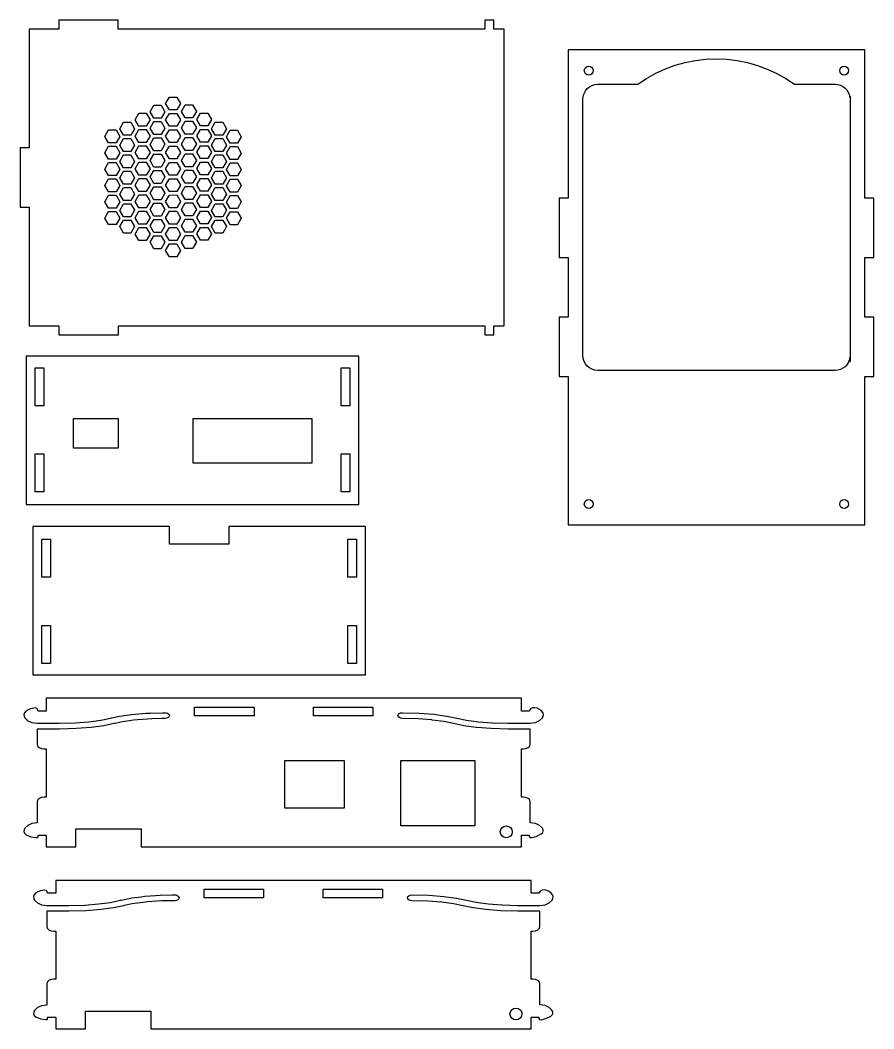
# Model space of a CAD drawing. Extents: x 3 to 290, y 79 to 419.
import ezdxf

# ---------------------------------------------------------------- set-up
doc = ezdxf.new("R2010")
doc.units = 0

msp = doc.modelspace()

# ---------------------------------------------------------------- linework, layer by layer
at = {"layer": 'Layer 1'}
for p, q in [((15.82084, 418.52765), (15.82084, 415.52731)), ((35.82066, 418.52765), (15.82084, 418.52765)), ((35.82066, 415.52731), (35.82066, 418.52765)), ((162.314227, 418.52765), (159.320611, 418.52765)), ((159.320611, 418.52765), (159.320611, 415.52731)), ((162.314227, 415.52731), (162.314227, 418.52765)), ((15.82084, 415.52731), (5.82042, 415.52731)), ((5.82042, 415.52731), (5.82042, 375.527689)), ((144.079164, 415.52731), (35.82066, 415.52731)), ((152.82075, 415.52731), (144.079164, 415.52731)), ((155.820566, 415.52731), (152.82075, 415.52731)), ((159.320611, 415.52731), (155.820566, 415.52731)), ((165.820473, 415.52731), (162.314227, 415.52731)), ((165.820473, 315.527734), (165.820473, 415.52731)), ((227.27333, 408.5502), (187.32487, 408.5502)), ((187.32487, 408.5502), (187.32487, 358.55015)), ((227.27333, 408.54969), (227.27333, 408.5502)), ((247.27366, 408.54969), (227.27333, 408.54969)), ((247.32486, 408.55817), (247.27366, 408.55769)), ((247.27366, 408.55769), (247.27366, 408.54969)), ((247.32486, 408.55017), (247.32486, 408.55817)), ((287.325, 408.55017), (247.32486, 408.55017)), ((287.325, 358.55012), (287.325, 408.55017)), ((223.412329, 403.324818), (226.801465, 404.282935)), ((226.801465, 404.282935), (230.260324, 404.973903)), ((230.260324, 404.973903), (233.77333, 405.39265)), ((233.77333, 405.39265), (237.32491, 405.53411)), ((237.32491, 405.53411), (240.854493, 405.381013)), ((237.32491, 405.53411), (237.32491, 405.53411)), ((240.854493, 405.381013), (244.345159, 404.954076)), ((244.345159, 404.954076), (247.781622, 404.258306)), ((192.8253, 401.54934), (192.943096, 402.133174)), ((192.943093, 400.965503), (192.8253, 401.54934)), ((193.264456, 400.488694), (192.943093, 400.965503)), ((192.943096, 402.133174), (193.26446, 402.60998)), ((193.26446, 402.60998), (193.741156, 402.931506)), ((193.741156, 402.931506), (194.32495, 403.0495)), ((194.32495, 403.0495), (194.899064, 402.935353)), ((194.32495, 403.0495), (194.32495, 403.0495)), ((194.899064, 402.935353), (195.385777, 402.610164)), ((195.385777, 402.610164), (195.710969, 402.123454)), ((195.710972, 400.975223), (195.38578, 400.48851)), ((195.710969, 402.123454), (195.82512, 401.54934)), ((195.82512, 401.54934), (195.710972, 400.975223)), ((216.905524, 400.62741), (220.10849, 402.10462)), ((220.10849, 402.10462), (223.412329, 403.324818)), ((247.781622, 404.258306), (251.148594, 403.298711)), ((251.148594, 403.298711), (254.430787, 402.080298)), ((254.430787, 402.080298), (257.612913, 400.608075)), ((278.82522, 401.54934), (278.943016, 402.133174)), ((278.943013, 400.965503), (278.82522, 401.54934)), ((279.264376, 400.488694), (278.943013, 400.965503)), ((278.943016, 402.133174), (279.26438, 402.60998)), ((279.26438, 402.60998), (279.741076, 402.931506)), ((279.741076, 402.931506), (280.32487, 403.0495)), ((280.32487, 403.0495), (280.898984, 402.935353)), ((280.32487, 403.0495), (280.32487, 403.0495)), ((280.898984, 402.935353), (281.385697, 402.610164)), ((281.385697, 402.610164), (281.710889, 402.123454)), ((281.710892, 400.975223), (281.3857, 400.48851)), ((281.710889, 402.123454), (281.82504, 401.54934)), ((281.82504, 401.54934), (281.710892, 400.975223)), ((193.741153, 400.167165), (193.264456, 400.488694)), ((194.32495, 400.04917), (193.741153, 400.167165)), ((194.899067, 400.163318), (194.32495, 400.04917)), ((195.38578, 400.48851), (194.899067, 400.163318)), ((210.86451, 396.92223), (213.819006, 398.898257)), ((213.819006, 398.898257), (216.905524, 400.62741)), ((257.612913, 400.608075), (260.679687, 398.88705)), ((260.679687, 398.88705), (263.61582, 396.92223)), ((279.741073, 400.167165), (279.264376, 400.488694)), ((280.32487, 400.04917), (279.741073, 400.167165)), ((280.898987, 400.163318), (280.32487, 400.04917)), ((281.3857, 400.48851), (280.898987, 400.163318)), ((192.716832, 393.871897), (193.176807, 394.721403)), ((193.176807, 394.721403), (193.786435, 395.460875)), ((193.786435, 395.460875), (194.525907, 396.070503)), ((194.525907, 396.070503), (195.375413, 396.530478)), ((195.375413, 396.530478), (196.315144, 396.820991)), ((196.315144, 396.820991), (197.32529, 396.92223)), ((197.32529, 396.92223), (210.86451, 396.92223)), ((263.61582, 396.92223), (277.32506, 396.92223)), ((277.32506, 396.92223), (278.25227, 396.836683)), ((278.25227, 396.836683), (279.120187, 396.590311)), ((279.120187, 396.590311), (279.91408, 396.198519)), ((279.91408, 396.198519), (280.619217, 395.676713)), ((280.619217, 395.676713), (281.220867, 395.040295)), ((281.220867, 395.040295), (281.704297, 394.304673)), ((281.704297, 394.304673), (282.054775, 393.485249)), ((51.82071, 390.477715), (53.06973, 392.642957)), ((53.06973, 392.642957), (55.56984, 392.643957)), ((55.56984, 392.643957), (56.82041, 390.479748)), ((192.32508, 391.92202), (192.426319, 392.932166)), ((192.32508, 360.53427), (192.32508, 391.92202)), ((192.426319, 392.932166), (192.716832, 393.871897)), ((282.054775, 393.485249), (282.25757, 392.59743)), ((282.25757, 392.59743), (282.25757, 392.87958)), ((282.25757, 392.87958), (282.32527, 392.87958)), ((282.32527, 392.87958), (282.32527, 391.92202)), ((282.32527, 391.92202), (282.32527, 305.54951)), ((46.57814, 387.707336), (47.82716, 389.873096)), ((47.82871, 385.542611), (46.57814, 387.707336)), ((47.82716, 389.873096), (50.32726, 389.874096)), ((50.32726, 389.874096), (51.57783, 387.70937)), ((51.57783, 387.70937), (50.32881, 385.543611)), ((53.0718, 388.312989), (51.82071, 390.477715)), ((55.57139, 388.313989), (53.0718, 388.312989)), ((56.82041, 390.479748), (55.57139, 388.313989)), ((57.15992, 387.791057), (58.40894, 389.956816)), ((58.41049, 385.626331), (57.15992, 387.791057)), ((58.40894, 389.956816), (60.90853, 389.957816)), ((60.90853, 389.957816), (62.15962, 387.79309)), ((62.15962, 387.79309), (60.9106, 385.627331)), ((36.34, 381.977417), (37.58902, 384.143176)), ((37.58902, 384.143176), (40.08913, 384.144176)), ((40.08913, 384.144176), (41.34022, 381.979451)), ((41.55881, 384.986054), (42.80783, 387.151297)), ((42.80938, 382.821329), (41.55881, 384.986054)), ((42.80783, 387.151297), (45.30793, 387.152297)), ((45.30793, 387.152297), (46.5585, 384.988088)), ((46.5585, 384.988088), (45.30948, 382.822329)), ((46.57814, 382.207377), (47.82716, 384.373136)), ((47.82716, 384.373136), (50.32726, 384.374136)), ((50.32881, 385.543611), (47.82871, 385.542611)), ((50.32726, 384.374136), (51.57783, 382.209411)), ((51.82071, 384.977755), (53.06973, 387.142998)), ((53.0718, 382.813029), (51.82071, 384.977755)), ((53.06973, 387.142998), (55.56984, 387.143997)), ((55.56984, 387.143997), (56.82041, 384.979788)), ((56.82041, 384.979788), (55.57139, 382.814029)), ((57.15992, 382.291096), (58.40894, 384.456856)), ((58.40894, 384.456856), (60.90853, 384.457856)), ((60.9106, 385.627331), (58.41049, 385.626331)), ((60.90853, 384.457856), (62.15962, 382.293131)), ((62.31361, 385.067188), (63.56263, 387.232948)), ((63.5647, 382.902979), (62.31361, 385.067188)), ((63.56263, 387.232948), (66.06274, 387.233947)), ((66.06274, 387.233947), (67.31382, 385.069221)), ((67.31382, 385.069221), (66.0648, 382.903979)), ((67.27558, 381.977417), (68.5246, 384.143176)), ((68.5246, 384.143176), (71.02471, 384.144176)), ((71.02471, 384.144176), (72.27528, 381.979451)), ((31.34548, 379.377025), (32.5945, 381.542268)), ((32.5945, 381.542268), (35.0946, 381.543785)), ((35.0946, 381.543785), (36.34517, 379.37906)), ((37.59109, 379.813208), (36.34, 381.977417)), ((41.34022, 381.979451), (40.0912, 379.814208)), ((41.55881, 379.485579), (42.80783, 381.651338)), ((42.80783, 381.651338), (45.30793, 381.652338)), ((45.30948, 382.822329), (42.80938, 382.821329)), ((45.30793, 381.652338), (46.5585, 379.488129)), ((47.82871, 380.042651), (46.57814, 382.207377)), ((51.57783, 382.209411), (50.32881, 380.043651)), ((51.82071, 379.477278), (53.06973, 381.643037)), ((53.06973, 381.643037), (55.56984, 381.644038)), ((55.57139, 382.814029), (53.0718, 382.813029)), ((55.56984, 381.644038), (56.82041, 379.479829)), ((58.41049, 380.126371), (57.15992, 382.291096)), ((62.15962, 382.293131), (60.9106, 380.127371)), ((62.31361, 379.567229), (63.56263, 381.732988)), ((63.56263, 381.732988), (66.06274, 381.733988)), ((66.0648, 382.903979), (63.5647, 382.902979)), ((66.06274, 381.733988), (67.31382, 379.569262)), ((68.52667, 379.813208), (67.27558, 381.977417)), ((72.27528, 381.979451), (71.02626, 379.814208)), ((72.28303, 379.284526), (73.53205, 381.450285)), ((73.53205, 381.450285), (76.032155, 381.451285)), ((76.032155, 381.451285), (77.282725, 379.28656)), ((32.59605, 377.2123), (31.34548, 379.377025)), ((35.09615, 377.2133), (32.59605, 377.2123)), ((36.34517, 379.37906), (35.09615, 377.2133)), ((36.34, 376.477466), (37.58902, 378.643225)), ((37.58902, 378.643225), (40.08913, 378.644225)), ((40.0912, 379.814208), (37.59109, 379.813208)), ((40.08913, 378.644225), (41.34022, 376.479499)), ((42.80938, 377.32137), (41.55881, 379.485579)), ((45.30948, 377.32237), (42.80938, 377.32137)), ((46.5585, 379.488129), (45.30948, 377.32237)), ((46.57814, 376.707426), (47.82716, 378.872668)), ((47.82716, 378.872668), (50.32726, 378.873668)), ((50.32881, 380.043651), (47.82871, 380.042651)), ((50.32726, 378.873668), (51.57783, 376.709459)), ((53.0718, 377.313069), (51.82071, 379.477278)), ((55.57139, 377.314069), (53.0718, 377.313069)), ((56.82041, 379.479829), (55.57139, 377.314069)), ((57.15992, 376.791139), (58.40894, 378.956381)), ((58.40894, 378.956381), (60.90853, 378.957898)), ((60.9106, 380.127371), (58.41049, 380.126371)), ((60.90853, 378.957898), (62.15962, 376.793172)), ((63.5647, 377.402503), (62.31361, 379.567229)), ((66.0648, 377.403503), (63.5647, 377.402503)), ((67.31382, 379.569262), (66.0648, 377.403503)), ((67.27558, 376.477466), (68.5246, 378.643225)), ((68.5246, 378.643225), (71.02471, 378.644225)), ((71.02626, 379.814208), (68.52667, 379.813208)), ((71.02471, 378.644225), (72.27528, 376.479499)), ((73.5336, 377.120317), (72.28303, 379.284526)), ((76.033705, 377.121317), (73.5336, 377.120317)), ((77.282725, 379.28656), (76.033705, 377.121317)), ((5.82042, 375.527689), (2.8206, 375.527689)), ((2.8206, 375.527689), (2.8206, 355.527359)), ((31.34548, 373.877075), (32.5945, 376.042317)), ((32.59605, 371.712349), (31.34548, 373.877075)), ((32.5945, 376.042317), (35.0946, 376.043317)), ((35.0946, 376.043317), (36.34517, 373.879108)), ((36.34517, 373.879108), (35.09615, 371.713349)), ((37.59109, 374.31274), (36.34, 376.477466)), ((40.0912, 374.31374), (37.59109, 374.31274)), ((41.34022, 376.479499), (40.0912, 374.31374)), ((41.55881, 373.985627), (42.80783, 376.151387)), ((42.80938, 371.821418), (41.55881, 373.985627)), ((42.80783, 376.151387), (45.30793, 376.152386)), ((45.30793, 376.152386), (46.5585, 373.98766)), ((46.5585, 373.98766), (45.30948, 371.822418)), ((47.82871, 374.5427), (46.57814, 376.707426)), ((50.32881, 374.5437), (47.82871, 374.5427)), ((51.57783, 376.709459), (50.32881, 374.5437)), ((51.82071, 373.977327), (53.06973, 376.143086)), ((53.0718, 371.813118), (51.82071, 373.977327)), ((53.06973, 376.143086), (55.56984, 376.144086)), ((55.56984, 376.144086), (56.82041, 373.97936)), ((56.82041, 373.97936), (55.57139, 371.814118)), ((58.41049, 374.626413), (57.15992, 376.791139)), ((60.9106, 374.627413), (58.41049, 374.626413)), ((62.15962, 376.793172), (60.9106, 374.627413)), ((62.31361, 374.067277), (63.56263, 376.233036)), ((63.5647, 371.902551), (62.31361, 374.067277)), ((63.56263, 376.233036), (66.06274, 376.234036)), ((66.06274, 376.234036), (67.31382, 374.06931)), ((67.31382, 374.06931), (66.0648, 371.903551)), ((68.52667, 374.31274), (67.27558, 376.477466)), ((71.02626, 374.31374), (68.52667, 374.31274)), ((72.27528, 376.479499), (71.02626, 374.31374)), ((72.28303, 373.784495), (73.53205, 375.950254)), ((73.5336, 371.619769), (72.28303, 373.784495)), ((73.53205, 375.950254), (76.032155, 375.951337)), ((76.032155, 375.951337), (77.282725, 373.786611)), ((77.282725, 373.786611), (76.033705, 371.621369)), ((31.34548, 368.377122), (32.5945, 370.542365)), ((32.5945, 370.542365), (35.0946, 370.543364)), ((35.09615, 371.713349), (32.59605, 371.712349)), ((35.0946, 370.543364), (36.34517, 368.379155)), ((36.34, 370.97751), (37.58902, 373.143269)), ((37.59109, 368.812784), (36.34, 370.97751)), ((37.58902, 373.143269), (40.08913, 373.144269)), ((40.08913, 373.144269), (41.34022, 370.979543)), ((41.34022, 370.979543), (40.0912, 368.813784)), ((41.55881, 368.485691), (42.80783, 370.65145)), ((42.80783, 370.65145), (45.30793, 370.652433)), ((45.30948, 371.822418), (42.80938, 371.821418)), ((45.30793, 370.652433), (46.5585, 368.487708)), ((46.57814, 371.207469), (47.82716, 373.372712)), ((47.82871, 369.042744), (46.57814, 371.207469)), ((47.82716, 373.372712), (50.32726, 373.373712)), ((50.32726, 373.373712), (51.57783, 371.209503)), ((51.57783, 371.209503), (50.32881, 369.043744)), ((51.82071, 368.47739), (53.06973, 370.64315)), ((53.06973, 370.64315), (55.56984, 370.644133)), ((55.57139, 371.814118), (53.0718, 371.813118)), ((55.56984, 370.644133), (56.82041, 368.479407)), ((57.15992, 371.29119), (58.40894, 373.456433)), ((58.41049, 369.126464), (57.15992, 371.29119)), ((58.40894, 373.456433), (60.90853, 373.457432)), ((60.90853, 373.457432), (62.15962, 371.293223)), ((62.15962, 371.293223), (60.9106, 369.127464)), ((62.31361, 368.56732), (63.56263, 370.732563)), ((63.56263, 370.732563), (66.06274, 370.733563)), ((66.0648, 371.903551), (63.5647, 371.902551)), ((66.06274, 370.733563), (67.31382, 368.569354)), ((67.27558, 370.97751), (68.5246, 373.143269)), ((68.52667, 368.812784), (67.27558, 370.97751)), ((68.5246, 373.143269), (71.02471, 373.144269)), ((71.02471, 373.144269), (72.27528, 370.979543)), ((72.27528, 370.979543), (71.02626, 368.813784)), ((72.28303, 368.284624), (73.53205, 370.450384)), ((73.53205, 370.450384), (76.032155, 370.451384)), ((76.033705, 371.621369), (73.5336, 371.619769)), ((76.032155, 370.451384), (77.282725, 368.286658)), ((32.59605, 366.212396), (31.34548, 368.377122)), ((36.34517, 368.379155), (35.09615, 366.213396)), ((36.34, 365.477565), (37.58902, 367.642808)), ((37.58902, 367.642808), (40.08913, 367.643809)), ((40.0912, 368.813784), (37.59109, 368.812784)), ((40.08913, 367.643809), (41.34022, 365.4796)), ((42.80938, 366.320965), (41.55881, 368.485691)), ((46.5585, 368.487708), (45.30948, 366.322465)), ((46.57814, 365.707009), (47.82716, 367.872768)), ((47.82716, 367.872768), (50.32726, 367.873769)), ((50.32881, 369.043744), (47.82871, 369.042744)), ((50.32726, 367.873769), (51.57783, 365.70956)), ((53.0718, 366.312665), (51.82071, 368.47739)), ((56.82041, 368.479407), (55.57139, 366.314165)), ((57.15992, 365.79072), (58.40894, 367.956479)), ((58.40894, 367.956479), (60.90853, 367.957479)), ((60.9106, 369.127464), (58.41049, 369.126464)), ((60.90853, 367.957479), (62.15962, 365.79327)), ((63.5647, 366.402595), (62.31361, 368.56732)), ((67.31382, 368.569354), (66.0648, 366.403595)), ((67.27558, 365.477565), (68.5246, 367.642808)), ((68.5246, 367.642808), (71.02471, 367.643809)), ((71.02626, 368.813784), (68.52667, 368.812784)), ((71.02471, 367.643809), (72.27528, 365.4796)), ((73.5336, 366.119899), (72.28303, 368.284624)), ((77.282725, 368.286658), (76.033705, 366.120899)), ((31.34548, 362.876662), (32.5945, 365.042421)), ((32.5945, 365.042421), (35.0946, 365.043421)), ((35.09615, 366.213396), (32.59605, 366.212396)), ((35.0946, 365.043421), (36.34517, 362.878696)), ((37.59109, 363.31284), (36.34, 365.477565)), ((41.34022, 365.4796), (40.0912, 363.31384)), ((41.55881, 362.985731), (42.80783, 365.15149)), ((42.80783, 365.15149), (45.30793, 365.15249)), ((45.30948, 366.322465), (42.80938, 366.320965)), ((45.30793, 365.15249), (46.5585, 362.987764)), ((47.82871, 363.5428), (46.57814, 365.707009)), ((50.32881, 363.5438), (47.82871, 363.5428)), ((51.57783, 365.70956), (50.32881, 363.5438)), ((51.82071, 362.977431), (53.06973, 365.14319)), ((53.06973, 365.14319), (55.56984, 365.14419)), ((55.57139, 366.314165), (53.0718, 366.312665)), ((55.56984, 365.14419), (56.82041, 362.979465)), ((58.41049, 363.626511), (57.15992, 365.79072)), ((60.9106, 363.627511), (58.41049, 363.626511)), ((62.15962, 365.79327), (60.9106, 363.627511)), ((62.31361, 363.067377), (63.56263, 365.232619)), ((63.56263, 365.232619), (66.06274, 365.23362)), ((66.0648, 366.403595), (63.5647, 366.402595)), ((66.06274, 365.23362), (67.31382, 363.069411)), ((68.52667, 363.31284), (67.27558, 365.477565)), ((72.27528, 365.4796), (71.02626, 363.31384)), ((72.28303, 362.784682), (73.53205, 364.949924)), ((73.53205, 364.949924), (76.032155, 364.951441)), ((76.033705, 366.120899), (73.5336, 366.119899)), ((76.032155, 364.951441), (77.282725, 362.786716)), ((32.59605, 360.712453), (31.34548, 362.876662)), ((35.09615, 360.713453), (32.59605, 360.712453)), ((36.34517, 362.878696), (35.09615, 360.713453)), ((36.34, 359.977615), (37.58902, 362.142857)), ((37.58902, 362.142857), (40.08913, 362.143857)), ((40.0912, 363.31384), (37.59109, 363.31284)), ((40.08913, 362.143857), (41.34022, 359.979648)), ((42.80938, 360.821005), (41.55881, 362.985731)), ((45.30948, 360.822005), (42.80938, 360.821005)), ((46.5585, 362.987764), (45.30948, 360.822005)), ((46.57814, 360.207058), (47.82716, 362.372817)), ((47.82871, 358.042849), (46.57814, 360.207058)), ((47.82716, 362.372817), (50.32726, 362.373817)), ((50.32726, 362.373817), (51.57783, 360.209091)), ((51.57783, 360.209091), (50.32881, 358.043849)), ((53.0718, 360.812705), (51.82071, 362.977431)), ((55.57139, 360.813705), (53.0718, 360.812705)), ((56.82041, 362.979465), (55.57139, 360.813705)), ((57.15992, 360.290778), (58.40894, 362.456537)), ((58.41049, 358.126569), (57.15992, 360.290778)), ((58.40894, 362.456537), (60.90853, 362.457537)), ((60.90853, 362.457537), (62.15962, 360.292811)), ((62.15962, 360.292811), (60.9106, 358.127569)), ((63.5647, 360.902651), (62.31361, 363.067377)), ((66.0648, 360.903651), (63.5647, 360.902651)), ((67.31382, 363.069411), (66.0648, 360.903651)), ((67.27558, 359.977615), (68.5246, 362.142857)), ((68.5246, 362.142857), (71.02471, 362.143857)), ((71.02626, 363.31384), (68.52667, 363.31284)), ((71.02471, 362.143857), (72.27528, 359.979648)), ((73.5336, 360.619956), (72.28303, 362.784682)), ((76.033705, 360.620956), (73.5336, 360.619956)), ((77.282725, 362.786716), (76.033705, 360.620956)), ((192.32508, 305.54951), (192.32508, 360.53427)), ((31.34548, 357.37671), (32.5945, 359.542469)), ((32.59605, 355.212501), (31.34548, 357.37671)), ((32.5945, 359.542469), (35.0946, 359.543469)), ((35.0946, 359.543469), (36.34517, 357.378743)), ((36.34517, 357.378743), (35.09615, 355.213501)), ((37.59109, 357.812889), (36.34, 359.977615)), ((40.0912, 357.813889), (37.59109, 357.812889)), ((41.34022, 359.979648), (40.0912, 357.813889)), ((41.55881, 357.485779), (42.80783, 359.651022)), ((42.80938, 355.321053), (41.55881, 357.485779)), ((42.80783, 359.651022), (45.30793, 359.652538)), ((45.30793, 359.652538), (46.5585, 357.487812)), ((46.5585, 357.487812), (45.30948, 355.322053)), ((46.57814, 354.707018), (47.82716, 356.872778)), ((47.82716, 356.872778), (50.32726, 356.873861)), ((50.32881, 358.043849), (47.82871, 358.042849)), ((50.32726, 356.873861), (51.57783, 354.709136)), ((51.82071, 357.477479), (53.06973, 359.642722)), ((53.0718, 355.312753), (51.82071, 357.477479)), ((53.06973, 359.642722), (55.56984, 359.644238)), ((55.56984, 359.644238), (56.82041, 357.479512)), ((56.82041, 357.479512), (55.57139, 355.313753)), ((57.15992, 354.790822), (58.40894, 356.956582)), ((58.40894, 356.956582), (60.90853, 356.957581)), ((60.9106, 358.127569), (58.41049, 358.126569)), ((60.90853, 356.957581), (62.15962, 354.792855)), ((62.31361, 357.566909), (63.56263, 359.732669)), ((63.5647, 355.4027), (62.31361, 357.566909)), ((63.56263, 359.732669), (66.06274, 359.733668)), ((66.06274, 359.733668), (67.31382, 357.569459)), ((67.31382, 357.569459), (66.0648, 355.4037)), ((68.52667, 357.812889), (67.27558, 359.977615)), ((71.02626, 357.813889), (68.52667, 357.812889)), ((72.27528, 359.979648), (71.02626, 357.813889)), ((72.28303, 357.284727), (73.53205, 359.449969)), ((73.5336, 355.120001), (72.28303, 357.284727)), ((73.53205, 359.449969), (76.032155, 359.450969)), ((76.032155, 359.450969), (77.282725, 357.28676)), ((77.282725, 357.28676), (76.033705, 355.121001)), ((187.32487, 358.55015), (184.32505, 358.55015)), ((184.32505, 358.55015), (184.32505, 338.54983)), ((290.32482, 358.55012), (287.325, 358.55012)), ((290.32482, 338.5498), (290.32482, 358.55012)), ((2.8206, 355.527359), (5.82042, 355.527359)), ((5.82042, 355.527359), (5.82042, 315.527734)), ((31.34548, 351.876767), (32.5945, 354.042527)), ((32.5945, 354.042527), (35.0946, 354.04351)), ((35.09615, 355.213501), (32.59605, 355.212501)), ((35.0946, 354.04351), (36.34517, 351.878784)), ((36.34, 354.477142), (37.58902, 356.642902)), ((37.59109, 352.312933), (36.34, 354.477142)), ((37.58902, 356.642902), (40.08913, 356.643901)), ((40.08913, 356.643901), (41.34022, 354.479692)), ((41.34022, 354.479692), (40.0912, 352.313933)), ((41.55881, 351.985819), (42.80783, 354.151061)), ((42.80783, 354.151061), (45.30793, 354.152062)), ((45.30948, 355.322053), (42.80938, 355.321053)), ((45.30793, 354.152062), (46.5585, 351.987853)), ((47.82871, 352.542293), (46.57814, 354.707018)), ((51.57783, 354.709136), (50.32881, 352.543893)), ((51.82071, 351.977519), (53.06973, 354.142762)), ((53.06973, 354.142762), (55.56984, 354.143762)), ((55.57139, 355.313753), (53.0718, 355.312753)), ((55.56984, 354.143762), (56.82041, 351.979553)), ((58.41049, 352.626613), (57.15992, 354.790822)), ((62.15962, 354.792855), (60.9106, 352.627613)), ((62.31361, 352.066953), (63.56263, 354.232712)), ((63.56263, 354.232712), (66.06274, 354.233712)), ((66.0648, 355.4037), (63.5647, 355.4027)), ((66.06274, 354.233712), (67.31382, 352.068987)), ((67.27558, 354.477142), (68.5246, 356.642902)), ((68.52667, 352.312933), (67.27558, 354.477142)), ((68.5246, 356.642902), (71.02471, 356.643901)), ((71.02471, 356.643901), (72.27528, 354.479692)), ((72.27528, 354.479692), (71.02626, 352.313933)), ((72.28303, 351.784251), (73.53205, 353.950011)), ((73.53205, 353.950011), (76.032155, 353.95101)), ((76.033705, 355.121001), (73.5336, 355.120001)), ((76.032155, 353.95101), (77.282725, 351.786801)), ((32.59605, 349.712042), (31.34548, 351.876767)), ((36.34517, 351.878784), (35.09615, 349.713542)), ((36.34, 348.977182), (37.58902, 351.142941)), ((37.58902, 351.142941), (40.08913, 351.143941)), ((40.0912, 352.313933), (37.59109, 352.312933)), ((40.08913, 351.143941), (41.34022, 348.979216)), ((42.80938, 349.821093), (41.55881, 351.985819)), ((46.5585, 351.987853), (45.30948, 349.822093)), ((46.57814, 349.207143), (47.82716, 351.372902)), ((47.82716, 351.372902), (50.32726, 351.373902)), ((50.32881, 352.543893), (47.82871, 352.542293)), ((50.32726, 351.373902), (51.57783, 349.209176)), ((53.0718, 349.812794), (51.82071, 351.977519)), ((56.82041, 351.979553), (55.57139, 349.813794)), ((57.15992, 349.290863), (58.40894, 351.456622)), ((58.40894, 351.456622), (60.90853, 351.457622)), ((60.9106, 352.627613), (58.41049, 352.626613)), ((60.90853, 351.457622), (62.15962, 349.292897)), ((63.5647, 349.902744), (62.31361, 352.066953)), ((67.31382, 352.068987), (66.0648, 349.903744)), ((67.27558, 348.977182), (68.5246, 351.142941)), ((68.5246, 351.142941), (71.02471, 351.143941)), ((71.02626, 352.313933), (68.52667, 352.312933)), ((71.02471, 351.143941), (72.27528, 348.979216)), ((73.5336, 349.620042), (72.28303, 351.784251)), ((77.282725, 351.786801), (76.033705, 349.621042)), ((35.09615, 349.713542), (32.59605, 349.712042)), ((37.59109, 346.812973), (36.34, 348.977182)), ((40.0912, 346.813973), (37.59109, 346.812973)), ((41.34022, 348.979216), (40.0912, 346.813973)), ((41.55881, 346.485344), (42.80783, 348.651103)), ((42.80783, 348.651103), (45.30793, 348.652103)), ((45.30948, 349.822093), (42.80938, 349.821093)), ((45.30793, 348.652103), (46.5585, 346.487894)), ((47.82871, 347.042417), (46.57814, 349.207143)), ((50.32881, 347.043417), (47.82871, 347.042417)), ((51.57783, 349.209176), (50.32881, 347.043417)), ((51.82071, 346.477043), (53.06973, 348.642802)), ((53.06973, 348.642802), (55.56984, 348.643803)), ((55.57139, 349.813794), (53.0718, 349.812794)), ((55.56984, 348.643803), (56.82041, 346.479594)), ((58.41049, 347.126137), (57.15992, 349.290863)), ((60.9106, 347.127137), (58.41049, 347.126137)), ((62.15962, 349.292897), (60.9106, 347.127137)), ((62.31361, 346.56691), (63.56263, 348.732669)), ((63.5647, 344.402184), (62.31361, 346.56691)), ((63.56263, 348.732669), (66.06274, 348.733753)), ((66.0648, 349.903744), (63.5647, 349.902744)), ((66.06274, 348.733753), (67.31382, 346.569027)), ((67.31382, 346.569027), (66.0648, 344.403784)), ((68.52667, 346.812973), (67.27558, 348.977182)), ((71.02626, 346.813973), (68.52667, 346.812973)), ((72.27528, 348.979216), (71.02626, 346.813973)), ((76.033705, 349.621042), (73.5336, 349.620042)), ((42.80938, 344.321135), (41.55881, 346.485344)), ((45.30948, 344.322135), (42.80938, 344.321135)), ((46.5585, 346.487894), (45.30948, 344.322135)), ((46.57814, 343.707183), (47.82716, 345.872426)), ((47.82871, 341.542457), (46.57814, 343.707183)), ((47.82716, 345.872426), (50.32726, 345.873942)), ((50.32726, 345.873942), (51.57783, 343.709216)), ((51.57783, 343.709216), (50.32881, 341.543457)), ((53.0718, 344.312834), (51.82071, 346.477043)), ((51.82071, 340.977117), (53.06973, 343.142876)), ((53.06973, 343.142876), (55.56984, 343.143876)), ((55.57139, 344.313834), (53.0718, 344.312834)), ((55.56984, 343.143876), (56.82041, 340.97915)), ((56.82041, 346.479594), (55.57139, 344.313834)), ((57.15992, 343.790903), (58.40894, 345.956662)), ((58.41049, 341.626177), (57.15992, 343.790903)), ((58.40894, 345.956662), (60.90853, 345.957662)), ((60.90853, 345.957662), (62.15962, 343.792936)), ((62.15962, 343.792936), (60.9106, 341.627177)), ((66.0648, 344.403784), (63.5647, 344.402184)), ((50.32881, 341.543457), (47.82871, 341.542457)), ((53.0718, 338.812908), (51.82071, 340.977117)), ((56.82041, 340.97915), (55.57139, 338.813908)), ((60.9106, 341.627177), (58.41049, 341.626177)), ((55.57139, 338.813908), (53.0718, 338.812908)), ((184.32505, 338.54983), (187.32487, 338.54983)), ((187.32487, 338.54983), (187.32487, 318.55001)), ((287.325, 318.54998), (287.325, 338.5498)), ((287.325, 338.5498), (290.32482, 338.5498)), ((187.32487, 318.55001), (184.32505, 318.55001)), ((184.32505, 318.55001), (184.32505, 298.5502)), ((290.32482, 318.54998), (287.325, 318.54998)), ((290.32482, 298.55017), (290.32482, 318.54998)), ((5.82042, 315.527734), (15.88337, 315.527734)), ((15.88337, 315.527734), (15.88337, 312.5274)), ((35.88318, 312.5274), (35.88318, 315.527734)), ((35.88318, 315.527734), (142.874587, 315.527734)), ((142.874587, 315.527734), (152.82075, 315.527734)), ((152.82075, 315.527734), (155.820566, 315.527734)), ((155.820566, 315.527734), (158.402838, 315.527734)), ((158.402838, 315.527734), (159.320611, 315.527734)), ((159.320611, 315.527734), (159.320611, 312.5274)), ((162.314227, 312.5274), (162.314227, 315.527734)), ((162.314227, 315.527734), (165.820473, 315.527734)), ((15.88337, 312.5274), (35.88318, 312.5274)), ((159.320611, 312.5274), (162.314227, 312.5274)), ((4.844994, 305.371388), (4.844994, 255.371338)), ((7.844893, 305.371388), (4.844994, 305.371388)), ((113.845139, 305.371388), (7.844893, 305.371388)), ((116.844959, 305.371388), (113.845139, 305.371388)), ((116.844959, 255.371338), (116.844959, 305.371388)), ((192.426319, 304.539364), (192.32508, 305.54951)), ((192.716832, 303.599633), (192.426319, 304.539364)), ((193.176807, 302.750127), (192.716832, 303.599633)), ((193.786435, 302.010655), (193.176807, 302.750127)), ((281.220867, 302.431235), (280.619217, 301.794818)), ((281.704297, 303.166857), (281.220867, 302.431235)), ((282.054775, 303.986281), (281.704297, 303.166857)), ((282.25757, 304.8741), (282.054775, 303.986281)), ((282.25757, 303.37393), (282.25757, 304.8741)), ((282.32527, 304.04935), (282.25757, 303.37393)), ((282.32527, 305.54951), (282.32527, 304.04935)), ((7.844844, 301.471367), (10.751093, 301.476535)), ((7.844844, 290.37127), (7.844844, 301.471367)), ((10.751093, 301.476535), (10.750093, 288.674732)), ((110.942947, 301.470334), (113.845057, 301.471335)), ((110.942947, 290.368203), (110.942947, 301.470334)), ((113.845057, 301.471335), (113.845057, 288.671632)), ((194.525907, 301.401027), (193.786435, 302.010655)), ((195.375413, 300.941052), (194.525907, 301.401027)), ((196.315144, 300.650539), (195.375413, 300.941052)), ((197.32529, 300.5493), (196.315144, 300.650539)), ((277.32506, 300.5493), (197.32529, 300.5493)), ((278.25227, 300.634847), (277.32506, 300.5493)), ((279.120187, 300.881219), (278.25227, 300.634847)), ((279.91408, 301.273011), (279.120187, 300.881219)), ((280.619217, 301.794818), (279.91408, 301.273011)), ((184.32505, 298.5502), (187.32487, 298.5502)), ((187.32487, 298.5502), (187.32487, 248.55015)), ((287.325, 248.55012), (287.325, 298.55017)), ((287.325, 298.55017), (290.32482, 298.55017)), ((7.844844, 288.671632), (7.844844, 290.37127)), ((110.940847, 288.670632), (110.942947, 290.368203)), ((7.844844, 288.589982), (7.844844, 288.671632)), ((7.845361, 288.589982), (7.844844, 288.589982)), ((10.750093, 288.674732), (7.845361, 288.671632)), ((7.845361, 288.671632), (7.845361, 288.589982)), ((113.845057, 288.671632), (110.940847, 288.670632)), ((20.810428, 284.371636), (35.810546, 284.371636)), ((20.810428, 274.371729), (20.810428, 284.371636)), ((35.810546, 284.371636), (35.810546, 282.371241)), ((35.810546, 282.371241), (35.844653, 282.371241)), ((35.844653, 282.239466), (35.810546, 282.239466)), ((35.810546, 282.239466), (35.810546, 274.371729)), ((35.844653, 282.371241), (35.844653, 282.239466)), ((61.075671, 284.371636), (63.800569, 284.371636)), ((61.075671, 269.371518), (61.075671, 284.371636)), ((63.800569, 284.371636), (82.942036, 284.371636)), ((82.942036, 284.371636), (101.075813, 284.371636)), ((101.075813, 284.371636), (101.075813, 269.371518)), ((7.844811, 272.488123), (7.845328, 272.488123)), ((7.844811, 272.471588), (7.844811, 272.488123)), ((7.844811, 270.371458), (7.844811, 272.471588)), ((7.845328, 272.488123), (7.845328, 272.471583)), ((7.845328, 272.471583), (10.747476, 272.471583)), ((10.747476, 272.471583), (10.747476, 259.674435)), ((35.810546, 274.371729), (20.810428, 274.371729)), ((110.941357, 270.365772), (110.943457, 272.470553)), ((110.943457, 272.470553), (113.845057, 272.471587)), ((113.845057, 272.471587), (113.845057, 259.671334)), ((7.844811, 259.671335), (7.844811, 270.371458)), ((63.800569, 269.371518), (61.075671, 269.371518)), ((82.942036, 269.371518), (63.800569, 269.371518)), ((101.075813, 269.371518), (82.942036, 269.371518)), ((110.941877, 259.671334), (110.941357, 270.365772)), ((10.747476, 259.674435), (7.844811, 259.671335)), ((113.845057, 259.671334), (110.941877, 259.671334)), ((4.844994, 255.371338), (7.844811, 255.371338)), ((7.844811, 255.371338), (50.839603, 255.371338)), ((50.839603, 255.371338), (50.844803, 255.371338)), ((50.844803, 255.371338), (70.839965, 255.371338)), ((70.839965, 255.371338), (70.839965, 255.451438)), ((70.839965, 255.451438), (70.844665, 255.451438)), ((70.844665, 255.451438), (70.844665, 255.371338)), ((70.844665, 255.371338), (113.845139, 255.371338)), ((113.845139, 255.371338), (116.844959, 255.371338)), ((192.8253, 255.54946), (192.943093, 256.133297)), ((192.943096, 254.965626), (192.8253, 255.54946)), ((192.943093, 256.133297), (193.264456, 256.610106)), ((193.26446, 254.48882), (192.943096, 254.965626)), ((193.264456, 256.610106), (193.741153, 256.931635)), ((193.741153, 256.931635), (194.32495, 257.04963)), ((194.32495, 257.04963), (194.899067, 256.935482)), ((194.32495, 257.04963), (194.32495, 257.04963)), ((194.899067, 256.935482), (195.38578, 256.61029)), ((195.710969, 254.975346), (195.385777, 254.488636)), ((195.38578, 256.61029), (195.710972, 256.123577)), ((195.82512, 255.54946), (195.710969, 254.975346)), ((195.710972, 256.123577), (195.82512, 255.54946)), ((278.82522, 255.54946), (278.943013, 256.133297)), ((278.943016, 254.965626), (278.82522, 255.54946)), ((278.943013, 256.133297), (279.264376, 256.610106)), ((279.26438, 254.48882), (278.943016, 254.965626)), ((279.264376, 256.610106), (279.741073, 256.931635)), ((279.741073, 256.931635), (280.32487, 257.04963)), ((280.32487, 257.04963), (280.898987, 256.935482)), ((280.32487, 257.04963), (280.32487, 257.04963)), ((280.898987, 256.935482), (281.3857, 256.61029)), ((281.710889, 254.975346), (281.385697, 254.488636)), ((281.3857, 256.61029), (281.710892, 256.123577)), ((281.82504, 255.54946), (281.710889, 254.975346)), ((281.710892, 256.123577), (281.82504, 255.54946)), ((193.741156, 254.167294), (193.26446, 254.48882)), ((194.32495, 254.0493), (193.741156, 254.167294)), ((194.899064, 254.163447), (194.32495, 254.0493)), ((195.385777, 254.488636), (194.899064, 254.163447)), ((279.741076, 254.167294), (279.26438, 254.48882)), ((280.32487, 254.0493), (279.741076, 254.167294)), ((280.898984, 254.163447), (280.32487, 254.0493)), ((281.385697, 254.488636), (280.898984, 254.163447)), ((187.32487, 248.55015), (227.32501, 248.55015)), ((227.32501, 248.55015), (227.32501, 248.54963)), ((227.32501, 248.54963), (247.27366, 248.54963)), ((247.27366, 248.54963), (247.27366, 248.54912)), ((247.27366, 248.54912), (247.32486, 248.54512)), ((247.32486, 248.54512), (247.32486, 248.55012)), ((247.32486, 248.55012), (287.325, 248.55012)), ((7.09488, 247.987327), (7.09488, 197.987278)), ((10.0948, 247.987327), (7.09488, 247.987327)), ((18.56301, 247.987327), (10.0948, 247.987327)), ((53.09166, 247.987327), (18.56301, 247.987327)), ((53.09166, 241.987176), (53.09166, 247.987327)), ((73.09499, 247.987327), (73.09199, 247.987327)), ((73.09199, 247.987327), (73.09199, 241.987176)), ((104.81088, 247.987327), (73.09499, 247.987327)), ((116.09495, 247.987327), (104.81088, 247.987327)), ((119.09476, 247.987327), (116.09495, 247.987327)), ((119.09476, 197.987278), (119.09476, 247.987327)), ((10.09464, 230.88698), (10.0947, 243.687331)), ((10.0947, 243.687331), (12.99684, 243.688331)), ((12.99684, 243.688331), (12.99685, 232.988209)), ((73.09199, 241.987176), (53.09166, 241.987176)), ((113.18969, 243.687331), (116.09495, 243.687331)), ((113.18969, 230.889179), (113.18969, 243.687331)), ((116.09495, 243.687331), (116.09495, 232.987209)), ((12.99685, 232.988209), (12.99685, 230.891179)), ((116.09495, 232.987209), (116.09495, 230.887079)), ((12.99833, 230.88908), (10.09464, 230.88698)), ((12.99685, 230.891179), (12.99785, 230.889079)), ((12.99733, 230.889079), (12.99833, 230.88908)), ((12.99785, 230.889079), (12.99733, 230.889079)), ((116.09443, 230.887079), (113.18969, 230.889179)), ((116.09443, 230.857109), (116.09443, 230.887079)), ((116.09495, 230.857109), (116.09443, 230.857109)), ((116.09495, 230.887079), (116.09495, 230.857109)), ((10.09529, 201.887193), (10.09529, 214.687034)), ((10.09529, 214.687034), (13.00415, 214.687034)), ((12.99168, 214.684951), (12.98768, 214.686951)), ((12.98768, 214.686951), (13.00008, 212.983179)), ((12.99116, 214.689051), (12.99168, 214.684951)), ((13.00415, 214.687034), (12.99116, 214.689051)), ((113.18969, 201.889416), (113.19069, 214.683966)), ((113.19069, 214.683966), (116.09439, 214.687066)), ((116.09439, 214.687066), (116.09443, 214.690651)), ((116.09443, 214.690651), (116.09495, 214.690651)), ((116.09495, 214.690651), (116.09495, 214.687051)), ((116.09495, 214.687051), (116.09495, 212.987413)), ((13.00008, 212.983179), (13.00208, 201.884293)), ((116.09495, 212.987413), (116.09495, 201.887316)), ((13.00208, 201.884293), (10.09529, 201.887193)), ((116.09495, 201.887316), (113.18969, 201.889416)), ((7.09488, 197.987278), (10.0947, 197.987278)), ((10.0947, 197.987278), (116.09495, 197.987278)), ((116.09495, 197.987278), (119.09476, 197.987278)), ((7.882725, 186.865102), (6.298504, 186.593909)), ((8.441074, 186.74049), (7.882725, 186.865102)), ((11.543787, 190.14014), (11.543787, 185.822057)), ((30.699665, 190.139626), (11.543787, 190.14014)), ((36.34428, 190.139626), (30.699665, 190.139626)), ((146.822247, 190.139626), (36.34428, 190.139626)), ((61.566547, 187.140322), (81.575657, 187.140322)), ((61.568548, 184.241806), (61.566547, 187.140322)), ((81.575657, 187.140322), (81.577658, 184.251095)), ((101.583857, 184.236043), (101.585277, 187.140322)), ((101.585277, 187.140322), (121.593867, 187.140322)), ((121.593867, 187.140322), (121.589865, 184.235592)), ((152.46169, 190.139626), (146.822247, 190.139626)), ((171.62279, 190.139626), (152.46169, 190.139626)), ((171.62279, 185.822061), (171.62279, 190.139626)), ((175.334607, 186.891019), (174.66955, 186.553255)), ((176.126875, 186.940818), (175.334607, 186.891019)), ((176.962694, 186.754372), (176.126875, 186.940818)), ((4.257818, 185.260704), (4.06828, 184.669161)), ((4.06828, 184.669161), (4.158705, 184.073952)), ((4.158705, 184.073952), (4.41805, 183.519579)), ((4.759565, 185.795327), (4.257818, 185.260704)), ((4.41805, 183.519579), (5.371906, 182.580838)), ((5.473226, 186.248053), (4.759565, 185.795327)), ((6.298504, 186.593909), (5.473226, 186.248053)), ((8.709854, 186.409104), (8.441074, 186.74049)), ((8.829739, 185.823094), (8.709854, 186.409104)), ((11.543267, 185.810693), (8.829739, 185.823094)), ((11.543787, 185.822057), (11.543267, 185.822057)), ((11.543267, 185.822057), (11.543267, 185.810693)), ((33.271648, 183.421759), (33.609093, 183.499788)), ((33.609093, 183.499788), (36.281281, 184.058412)), ((36.281281, 184.058412), (37.203195, 184.213955)), ((37.203195, 184.213955), (40.348732, 184.647006)), ((40.348732, 184.647006), (41.597236, 184.780331)), ((41.597236, 184.780331), (45.162395, 185.063002)), ((45.162395, 185.063002), (46.76178, 185.146199)), ((46.76178, 185.146199), (50.752745, 185.24852)), ((50.752745, 185.24852), (51.609539, 185.259884)), ((51.609539, 185.259884), (51.822447, 185.245408)), ((51.822447, 185.245408), (51.989364, 185.223176)), ((51.989364, 185.223176), (52.430166, 185.094501)), ((52.663624, 183.585072), (52.197832, 183.380024)), ((52.430166, 185.094501), (52.447174, 185.086745)), ((52.447174, 185.086745), (52.838364, 184.826296)), ((52.710645, 183.622817), (52.663624, 183.585072)), ((52.93854, 183.847095), (52.710645, 183.622817)), ((52.838364, 184.826296), (52.840365, 184.826296)), ((52.840365, 184.826296), (52.840875, 184.825845)), ((52.840875, 184.825845), (53.04759, 184.50855)), ((53.02538, 183.999021), (52.93854, 183.847095)), ((53.075503, 184.162321), (53.02538, 183.999021)), ((53.04759, 184.50855), (53.0688, 184.438787)), ((53.0688, 184.438787), (53.093111, 184.276525)), ((53.093111, 184.276525), (53.075503, 184.162321)), ((81.577658, 184.251095), (61.568548, 184.241806)), ((121.589865, 184.235592), (101.583857, 184.236043)), ((130.046373, 184.28595), (130.162741, 184.668769)), ((130.299687, 183.735446), (130.046373, 184.28595)), ((130.162741, 184.668769), (130.48028, 184.981539)), ((130.95226, 183.379032), (130.299687, 183.735446)), ((130.48028, 184.981539), (130.951644, 185.192495)), ((130.951644, 185.192495), (131.529485, 185.269873)), ((131.529485, 185.269873), (137.214938, 185.123416)), ((137.214938, 185.123416), (142.225463, 184.726234)), ((142.225463, 184.726234), (146.448465, 184.144873)), ((146.448465, 184.144873), (146.497588, 184.136621)), ((146.497588, 184.136621), (149.863785, 183.43279)), ((174.195753, 185.822061), (171.62279, 185.822061)), ((174.215362, 185.875806), (174.195753, 185.822061)), ((174.66955, 186.553255), (174.215362, 185.875806)), ((177.758404, 186.3834), (176.962694, 186.754372)), ((178.430348, 185.879623), (177.758404, 186.3834)), ((177.764668, 182.592207), (178.718524, 183.530948)), ((178.894864, 185.29476), (178.430348, 185.879623)), ((178.718524, 183.530948), (178.977868, 184.085321)), ((179.068293, 184.68053), (178.894864, 185.29476)), ((178.977868, 184.085321), (179.068293, 184.68053)), ((5.371906, 182.580838), (6.786671, 181.947933)), ((6.786671, 181.947933), (8.519167, 181.715855)), ((8.519167, 181.715855), (15.997255, 181.715404)), ((15.997255, 181.715404), (21.295553, 181.844389)), ((21.295553, 181.844389), (25.98562, 182.20156)), ((26.715612, 180.30369), (21.705218, 179.906422)), ((25.98562, 182.20156), (30.000102, 182.742242)), ((30.96261, 180.88863), (26.715612, 180.30369)), ((30.000102, 182.742242), (33.271648, 183.421759)), ((34.357767, 181.598101), (30.96261, 180.88863)), ((34.64664, 181.658042), (34.357767, 181.598101)), ((37.258361, 182.20013), (34.64664, 181.658042)), ((38.119296, 182.343271), (37.258361, 182.20013)), ((41.037458, 182.73653), (38.119296, 182.343271)), ((42.343329, 182.871406), (41.037458, 182.73653)), ((45.56535, 183.116869), (42.343329, 182.871406)), ((47.164735, 183.195417), (45.56535, 183.116869)), ((50.679762, 183.281202), (47.164735, 183.195417)), ((51.630609, 183.304471), (50.679762, 183.281202)), ((52.197832, 183.380024), (51.630609, 183.304471)), ((131.529485, 183.302031), (130.95226, 183.379032)), ((131.532487, 183.302031), (131.529485, 183.302031)), ((136.817838, 183.173253), (131.532487, 183.302031)), ((141.497759, 182.81731), (136.817838, 183.173253)), ((141.514266, 182.815957), (141.497759, 182.81731)), ((141.541179, 182.8128), (141.514266, 182.815957)), ((145.528532, 182.275362), (141.541179, 182.8128)), ((145.531533, 182.274911), (145.528532, 182.275362)), ((145.534535, 182.27446), (145.531533, 182.274911)), ((148.793253, 181.598016), (145.534535, 182.27446)), ((148.799256, 181.596663), (148.793253, 181.598016)), ((148.802257, 181.596212), (148.799256, 181.596663)), ((152.194297, 180.887213), (148.802257, 181.596212)), ((149.863785, 183.43279), (149.867787, 183.432339)), ((149.867787, 183.432339), (153.13632, 182.75331)), ((152.197298, 180.886762), (152.194297, 180.887213)), ((152.2003, 180.886762), (152.197298, 180.886762)), ((156.436217, 180.303336), (152.2003, 180.886762)), ((153.13632, 182.75331), (153.139321, 182.752859)), ((153.139321, 182.752859), (153.142323, 182.752408)), ((153.142323, 182.752408), (157.145183, 182.21291)), ((156.44222, 180.302885), (156.436217, 180.303336)), ((156.460829, 180.301532), (156.44222, 180.302885)), ((161.430033, 179.90724), (156.460829, 180.301532)), ((157.145183, 182.21291), (157.151186, 182.212459)), ((157.151186, 182.212459), (157.171395, 182.211557)), ((157.171395, 182.211557), (161.819172, 181.857571)), ((161.819172, 181.857571), (161.874998, 181.854866)), ((161.874998, 181.854866), (167.103102, 181.727223)), ((167.103102, 181.727223), (167.14242, 181.726321)), ((167.14242, 181.726321), (171.617077, 181.726772)), ((171.617077, 181.726772), (171.617077, 181.727223)), ((171.617077, 181.727223), (174.617407, 181.727223)), ((174.617407, 181.727223), (176.349903, 181.959301)), ((176.349903, 181.959301), (177.764668, 182.592207)), ((11.543147, 179.748063), (8.520077, 179.748063)), ((8.520077, 179.748063), (8.520077, 174.626934)), ((16.019875, 179.759968), (11.543147, 179.759968)), ((11.543147, 179.759968), (11.543147, 179.748063)), ((21.705218, 179.906422), (16.019875, 179.759968)), ((161.486359, 179.904084), (161.430033, 179.90724)), ((167.138718, 179.758872), (161.486359, 179.904084)), ((167.141719, 179.758872), (167.138718, 179.758872)), ((171.617417, 179.758872), (167.141719, 179.758872)), ((174.617747, 179.758872), (171.617417, 179.758872)), ((174.617747, 174.63929), (174.617747, 179.758872)), ((8.520077, 174.626934), (8.70649, 174.013708)), ((8.70649, 174.013708), (9.214969, 173.512872)), ((9.214969, 173.512872), (9.969378, 173.175164)), ((173.168016, 173.187524), (173.9226, 173.525232)), ((173.9226, 173.525232), (174.431255, 174.026067)), ((174.431255, 174.026067), (174.617747, 174.63929)), ((9.969378, 173.175164), (10.893578, 173.051319)), ((10.893578, 173.051319), (11.568989, 173.051319)), ((11.568989, 173.051319), (11.568989, 156.838882)), ((171.62362, 156.838837), (171.62362, 173.06368)), ((171.62362, 173.06368), (172.243735, 173.06368)), ((172.243735, 173.06368), (173.168016, 173.187524)), ((91.995178, 169.154351), (111.994974, 169.154351)), ((91.995178, 153.1543), (91.995178, 169.154351)), ((111.994974, 169.154351), (111.994974, 153.1543)), ((130.978822, 169.154351), (155.978837, 169.154351)), ((130.978822, 147.154154), (130.978822, 169.154351)), ((155.978837, 169.154351), (155.978837, 147.154154)), ((9.215484, 156.36524), (8.707008, 155.864381)), ((9.96989, 156.703064), (9.215484, 156.36524)), ((10.894089, 156.826977), (9.96989, 156.703064)), ((11.544178, 156.826977), (10.894089, 156.826977)), ((11.568989, 156.838882), (11.544178, 156.838882)), ((11.544178, 156.838882), (11.544178, 156.826977)), ((172.243735, 156.838837), (171.62362, 156.838837)), ((173.168016, 156.714924), (172.243735, 156.838837)), ((173.9226, 156.3771), (173.168016, 156.714924)), ((174.431255, 155.876241), (173.9226, 156.3771)), ((8.707008, 155.864381), (8.520597, 155.251362)), ((8.520597, 155.251362), (8.520597, 148.162392)), ((111.994974, 153.1543), (91.995178, 153.1543)), ((174.617747, 155.263222), (174.431255, 155.876241)), ((174.617747, 148.174252), (174.617747, 155.263222)), ((4.419354, 146.358194), (4.160099, 145.803774)), ((5.372999, 147.297117), (4.419354, 146.358194)), ((6.787722, 147.930221), (5.372999, 147.297117)), ((8.520597, 148.162392), (6.787722, 147.930221)), ((21.548217, 140.140083), (21.548217, 146.140233)), ((21.548217, 146.140233), (43.558237, 146.140233)), ((43.558237, 146.140233), (43.558237, 140.14011)), ((155.978837, 147.154154), (130.978822, 147.154154)), ((164.680579, 145.919943), (165.109137, 146.55578)), ((165.109137, 146.55578), (165.744863, 146.984503)), ((165.744863, 146.984503), (166.523405, 147.141748)), ((166.523405, 147.141748), (167.302119, 146.984654)), ((166.523405, 147.141748), (166.523405, 147.141748)), ((167.302119, 146.984654), (167.938017, 146.555964)), ((167.938017, 146.555964), (168.366709, 145.920069)), ((176.346968, 147.941414), (174.617747, 148.174252)), ((177.750776, 147.315466), (176.346968, 147.941414)), ((178.686322, 146.405261), (177.750776, 147.315466)), ((178.933857, 145.877578), (178.686322, 146.405261)), ((4.160099, 145.803774), (4.069711, 145.208567)), ((4.069711, 145.208567), (4.274282, 144.642078)), ((4.274282, 144.642078), (4.813608, 144.167747)), ((4.813608, 144.167747), (6.45018, 143.506318)), ((6.45018, 143.506318), (8.086753, 143.245782)), ((8.086753, 143.245782), (8.626078, 143.27257)), ((8.626078, 143.27257), (8.83065, 143.407646)), ((8.83065, 144.066521), (11.544178, 144.066972)), ((8.83065, 143.407646), (8.83065, 144.066521)), ((11.544178, 144.066972), (11.544178, 140.140083)), ((164.523536, 145.141357), (164.680579, 145.919943)), ((164.680725, 144.362936), (164.523536, 145.141357)), ((165.109318, 143.727266), (164.680725, 144.362936)), ((165.744987, 143.298672), (165.109318, 143.727266)), ((166.523405, 143.141479), (165.744987, 143.298672)), ((167.301994, 143.298524), (166.523405, 143.141479)), ((167.937833, 143.727084), (167.301994, 143.298524)), ((168.366558, 144.362811), (167.937833, 143.727084)), ((168.523805, 145.141357), (168.366558, 144.362811)), ((168.366709, 145.920069), (168.523805, 145.141357)), ((171.617667, 140.14011), (171.617667, 144.078886)), ((171.617667, 144.078886), (174.270217, 144.070634)), ((174.270217, 144.070634), (174.262213, 143.568853)), ((174.262213, 143.568853), (174.46578, 143.263326)), ((174.46578, 143.263326), (175.001427, 143.201623)), ((175.001427, 143.201623), (176.627661, 143.621685)), ((176.627661, 143.621685), (178.258307, 144.45303)), ((178.258307, 144.45303), (178.799469, 144.905431)), ((178.799469, 144.905431), (179.010757, 145.31965)), ((179.010757, 145.31965), (178.933857, 145.877578)), ((11.544178, 140.140083), (16.648264, 140.140083)), ((16.648264, 140.140083), (19.548338, 140.140083)), ((19.548338, 140.140083), (21.548217, 140.140083)), ((43.558237, 140.14011), (163.614027, 140.14011)), ((163.614027, 140.14011), (166.513591, 140.14011)), ((166.513591, 140.14011), (171.617667, 140.14011)), ((14.79041, 128.795992), (14.79041, 124.477914)), ((33.946138, 128.79505), (14.79041, 128.795992)), ((39.590753, 128.79505), (33.946138, 128.79505)), ((150.06872, 128.79505), (39.590753, 128.79505)), ((64.81317, 125.796179), (84.82228, 125.796179)), ((64.815171, 122.897658), (64.81317, 125.796179)), ((84.82228, 125.796179), (84.824281, 122.906948)), ((104.830479, 122.891895), (104.8319, 125.796179)), ((104.8319, 125.796179), (124.84049, 125.796179)), ((124.84049, 125.796179), (124.836488, 122.891444)), ((155.708162, 128.79505), (150.06872, 128.79505)), ((174.869263, 128.79505), (155.708162, 128.79505)), ((174.869263, 124.47749), (174.869263, 128.79505)), ((7.504431, 123.916557), (7.314893, 123.325014)), ((7.314893, 123.325014), (7.405319, 122.729805)), ((7.405319, 122.729805), (7.664664, 122.175431)), ((8.006179, 124.45118), (7.504431, 123.916557)), ((8.719842, 124.903907), (8.006179, 124.45118)), ((9.545122, 125.249763), (8.719842, 124.903907)), ((11.129346, 125.520959), (9.545122, 125.249763)), ((11.687697, 125.396347), (11.129346, 125.520959)), ((11.956477, 125.064961), (11.687697, 125.396347)), ((12.076362, 124.478951), (11.956477, 125.064961)), ((14.78989, 124.46655), (12.076362, 124.478951)), ((14.79041, 124.477914), (14.78989, 124.477914)), ((14.78989, 124.477914), (14.78989, 124.46655)), ((36.855715, 122.155641), (39.527904, 122.714264)), ((39.527904, 122.714264), (40.449808, 122.869812)), ((40.449808, 122.869812), (43.595354, 123.302858)), ((43.595354, 123.302858), (44.843858, 123.436183)), ((44.843858, 123.436183), (48.409018, 123.718855)), ((48.409018, 123.718855), (50.008403, 123.802051)), ((50.008403, 123.802051), (53.999368, 123.904373)), ((53.999368, 123.904373), (54.856162, 123.915737)), ((54.856162, 123.915737), (55.06907, 123.901261)), ((55.06907, 123.901261), (55.235987, 123.879029)), ((55.235987, 123.879029), (55.676779, 123.750354)), ((55.676779, 123.750354), (55.693887, 123.742597)), ((55.693887, 123.742597), (56.085077, 123.482149)), ((56.185243, 122.502947), (55.957348, 122.278674)), ((56.085077, 123.482149), (56.087078, 123.482149)), ((56.087078, 123.482149), (56.087588, 123.481698)), ((56.087588, 123.481698), (56.294293, 123.164407)), ((56.272083, 122.654878), (56.185243, 122.502947)), ((56.322206, 122.818173), (56.272083, 122.654878)), ((56.294293, 123.164407), (56.315503, 123.094644)), ((56.315503, 123.094644), (56.339814, 122.932377)), ((56.339814, 122.932377), (56.322206, 122.818173)), ((84.824281, 122.906948), (64.815171, 122.897658)), ((124.836488, 122.891444), (104.830479, 122.891895)), ((133.292946, 122.941378), (133.409314, 123.324197)), ((133.54626, 122.390873), (133.292946, 122.941378)), ((133.409314, 123.324197), (133.726853, 123.636965)), ((134.198833, 122.034456), (133.54626, 122.390873)), ((133.726853, 123.636965), (134.198217, 123.84792)), ((134.198217, 123.84792), (134.776058, 123.925297)), ((134.776058, 123.925297), (140.461511, 123.77884)), ((140.461511, 123.77884), (145.472036, 123.381658)), ((145.472036, 123.381658), (149.695038, 122.800302)), ((149.695038, 122.800302), (149.74416, 122.792049)), ((149.74416, 122.792049), (153.110358, 122.088218)), ((177.442226, 124.47749), (174.869263, 124.47749)), ((177.461835, 124.53123), (177.442226, 124.47749)), ((177.916022, 125.208679), (177.461835, 124.53123)), ((178.58108, 125.546443), (177.916022, 125.208679)), ((179.373348, 125.596242), (178.58108, 125.546443)), ((180.209166, 125.409796), (179.373348, 125.596242)), ((181.004877, 125.038825), (180.209166, 125.409796)), ((181.67682, 124.535047), (181.004877, 125.038825)), ((182.141336, 123.950184), (181.67682, 124.535047)), ((181.964996, 122.186372), (182.224341, 122.740745)), ((182.314766, 123.335954), (182.141336, 123.950184)), ((182.224341, 122.740745), (182.314766, 123.335954)), ((7.664664, 122.175431), (8.618524, 121.236691)), ((8.618524, 121.236691), (10.033292, 120.603785)), ((10.033292, 120.603785), (11.765789, 120.371707)), ((11.765789, 120.371707), (19.243878, 120.371256)), ((19.243878, 120.371256), (24.542176, 120.500241)), ((24.542176, 120.500241), (29.232243, 120.857413)), ((29.962325, 118.959549), (24.951931, 118.562283)), ((29.232243, 120.857413), (33.246725, 121.398095)), ((34.209323, 119.544488), (29.962325, 118.959549)), ((33.246725, 121.398095), (36.51827, 122.077612)), ((37.60448, 120.253958), (34.209323, 119.544488)), ((36.51827, 122.077612), (36.855715, 122.155641)), ((37.893353, 120.313904), (37.60448, 120.253958)), ((40.505073, 120.855991), (37.893353, 120.313904)), ((41.366009, 120.999133), (40.505073, 120.855991)), ((44.284171, 121.392392), (41.366009, 120.999133)), ((45.590031, 121.527268), (44.284171, 121.392392)), ((48.812063, 121.772726), (45.590031, 121.527268)), ((50.411448, 121.851278), (48.812063, 121.772726)), ((53.926474, 121.937059), (50.411448, 121.851278)), ((54.877322, 121.960328), (53.926474, 121.937059)), ((55.44454, 122.035881), (54.877322, 121.960328)), ((55.910327, 122.240929), (55.44454, 122.035881)), ((55.957348, 122.278674), (55.910327, 122.240929)), ((134.776058, 121.95746), (134.198833, 122.034456)), ((134.77906, 121.95746), (134.776058, 121.95746)), ((140.064416, 121.82868), (134.77906, 121.95746)), ((144.744341, 121.472734), (140.064416, 121.82868)), ((144.760849, 121.471381), (144.744341, 121.472734)), ((144.787761, 121.468224), (144.760849, 121.471381)), ((148.775115, 120.930791), (144.787761, 121.468224)), ((148.778116, 120.93034), (148.775115, 120.930791)), ((148.781117, 120.929889), (148.778116, 120.93034)), ((152.039836, 120.253444), (148.781117, 120.929889)), ((152.045839, 120.252092), (152.039836, 120.253444)), ((152.04884, 120.252092), (152.045839, 120.252092)), ((155.44088, 119.543093), (152.04884, 120.252092)), ((153.110358, 122.088218), (153.11436, 122.087767)), ((153.11436, 122.087767), (156.382893, 121.408739)), ((155.443881, 119.542642), (155.44088, 119.543093)), ((155.446882, 119.542642), (155.443881, 119.542642)), ((159.6828, 118.959215), (155.446882, 119.542642)), ((156.382893, 121.408739), (156.385894, 121.408288)), ((156.385894, 121.408288), (156.388895, 121.407837)), ((156.388895, 121.407837), (160.391746, 120.868334)), ((159.688803, 118.958764), (159.6828, 118.959215)), ((159.707411, 118.957412), (159.688803, 118.958764)), ((164.676616, 118.56312), (159.707411, 118.957412)), ((160.391746, 120.868334), (160.397749, 120.867883)), ((160.397749, 120.867883), (160.417858, 120.866981)), ((160.417858, 120.866981), (165.065635, 120.512995)), ((165.065635, 120.512995), (165.121461, 120.51029)), ((165.121461, 120.51029), (170.349564, 120.382652)), ((170.349564, 120.382652), (170.388882, 120.38175)), ((170.388882, 120.38175), (174.86355, 120.382201)), ((174.86355, 120.382201), (174.86355, 120.382652)), ((174.86355, 120.382652), (177.863879, 120.382652)), ((177.863879, 120.382652), (179.596375, 120.614729)), ((179.596375, 120.614729), (181.01114, 121.247633)), ((181.01114, 121.247633), (181.964996, 122.186372)), ((14.78986, 118.403924), (11.76679, 118.403924)), ((11.76679, 118.403924), (11.76679, 113.282796)), ((19.266588, 118.415829), (14.78986, 118.415829)), ((14.78986, 118.415829), (14.78986, 118.403924)), ((24.951931, 118.562283), (19.266588, 118.415829)), ((164.732942, 118.559963), (164.676616, 118.56312)), ((170.385311, 118.414752), (164.732942, 118.559963)), ((170.388312, 118.414752), (170.385311, 118.414752)), ((174.864, 118.414752), (170.388312, 118.414752)), ((177.86434, 118.414752), (174.864, 118.414752)), ((177.86434, 113.29517), (177.86434, 118.414752)), ((11.76679, 113.282796), (11.953202, 112.66957)), ((11.953202, 112.66957), (12.461682, 112.168734)), ((12.461682, 112.168734), (13.216091, 111.831025)), ((176.4146, 111.8434), (177.169187, 112.18111)), ((177.169187, 112.18111), (177.677846, 112.681946)), ((177.677846, 112.681946), (177.86434, 113.29517)), ((13.216091, 111.831025), (14.140291, 111.707181)), ((14.140291, 111.707181), (14.815702, 111.707181)), ((14.815702, 111.707181), (14.815702, 95.494739)), ((174.870203, 95.494712), (174.870203, 111.719555)), ((174.870203, 111.719555), (175.490318, 111.719555)), ((175.490318, 111.719555), (176.4146, 111.8434)), ((13.216602, 95.358966), (12.462197, 95.021142)), ((14.140801, 95.482879), (13.216602, 95.358966)), ((14.79089, 95.482879), (14.140801, 95.482879)), ((14.815702, 95.494739), (14.79089, 95.494739)), ((14.79089, 95.494739), (14.79089, 95.482879)), ((175.490318, 95.494712), (174.870203, 95.494712)), ((176.4146, 95.3708), (175.490318, 95.494712)), ((177.169187, 95.032977), (176.4146, 95.3708)), ((11.953721, 94.520283), (11.76731, 93.907264)), ((11.76731, 93.907264), (11.76731, 86.818294)), ((12.462197, 95.021142), (11.953721, 94.520283)), ((177.677846, 94.53212), (177.169187, 95.032977)), ((177.86434, 93.919102), (177.677846, 94.53212)), ((177.86434, 86.830132), (177.86434, 93.919102)), ((7.666058, 85.014096), (7.406802, 84.459676)), ((8.619707, 85.953019), (7.666058, 85.014096)), ((10.034433, 86.586123), (8.619707, 85.953019)), ((11.76731, 86.818294), (10.034433, 86.586123)), ((167.927201, 84.575796), (168.35576, 85.211635)), ((168.35576, 85.211635), (168.991486, 85.64036)), ((168.991486, 85.64036), (169.770028, 85.797605)), ((169.770028, 85.797605), (170.548742, 85.64051)), ((169.770028, 85.797605), (169.770028, 85.797605)), ((170.548742, 85.64051), (171.18464, 85.211819)), ((171.18464, 85.211819), (171.613332, 84.575922)), ((179.59356, 86.597293), (177.86434, 86.830132)), ((180.997369, 85.971344), (179.59356, 86.597293)), ((181.932915, 85.061137), (180.997369, 85.971344)), ((182.180449, 84.533454), (181.932915, 85.061137)), ((7.406802, 84.459676), (7.316414, 83.864469)), ((7.316414, 83.864469), (7.520986, 83.29798)), ((7.520986, 83.29798), (8.060312, 82.82365)), ((8.060312, 82.82365), (9.696888, 82.16222)), ((9.696888, 82.16222), (11.333464, 81.901684)), ((11.333464, 81.901684), (11.872791, 81.928472)), ((11.872791, 81.928472), (12.077363, 82.063548)), ((12.077363, 82.722423), (14.79089, 82.722874)), ((12.077363, 82.063548), (12.077363, 82.722423)), ((14.79089, 82.722874), (14.79089, 78.795985)), ((24.79493, 78.795985), (24.79493, 84.796135)), ((24.79493, 84.796135), (46.80495, 84.796135)), ((46.80495, 84.796135), (46.80495, 78.795985)), ((167.770158, 83.797209), (167.927201, 84.575796)), ((167.927348, 83.018789), (167.770158, 83.797209)), ((168.35594, 82.383119), (167.927348, 83.018789)), ((168.991609, 81.954525), (168.35594, 82.383119)), ((169.770028, 81.797332), (168.991609, 81.954525)), ((170.548617, 81.954377), (169.770028, 81.797332)), ((171.184456, 82.382936), (170.548617, 81.954377)), ((171.613181, 83.018663), (171.184456, 82.382936)), ((171.770428, 83.797209), (171.613181, 83.018663)), ((171.613332, 84.575922), (171.770428, 83.797209)), ((174.86426, 78.795985), (174.86426, 82.734762)), ((174.86426, 82.734762), (177.51681, 82.726509)), ((177.51681, 82.726509), (177.508806, 82.224728)), ((177.508806, 82.224728), (177.712372, 81.919201)), ((177.712372, 81.919201), (178.24802, 81.857498)), ((178.24802, 81.857498), (179.874254, 82.27756)), ((179.874254, 82.27756), (181.5049, 83.108905)), ((181.5049, 83.108905), (182.046062, 83.561306)), ((182.046062, 83.561306), (182.257349, 83.975525)), ((182.257349, 83.975525), (182.180449, 84.533454)), ((14.79089, 78.795985), (19.894977, 78.795985)), ((19.894977, 78.795985), (22.795051, 78.795985)), ((22.795051, 78.795985), (24.79493, 78.795985)), ((46.80495, 78.795985), (166.86062, 78.795985)), ((166.86062, 78.795985), (169.760183, 78.795985)), ((169.760183, 78.795985), (174.86426, 78.795985))]:
    msp.add_line(p, q, dxfattribs=at)

doc.saveas('drawing.dxf')
